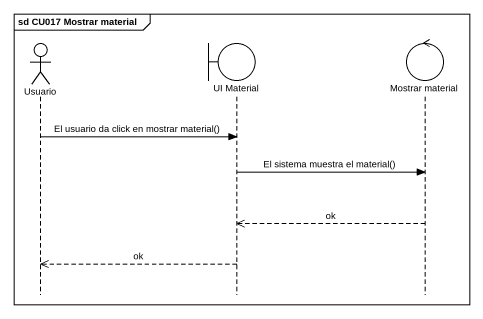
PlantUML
@startuml
mainframe sd CU017 Mostrar material
hide footbox
actor Usuario
boundary "UI Material" as UI_Material
control "Mostrar material" as Mostrar_material

Usuario -> UI_Material : El usuario da click en mostrar material()
UI_Material -> Mostrar_material : El sistema muestra el material()
Mostrar_material -->> UI_Material : ok
UI_Material -->> Usuario : ok
@enduml
